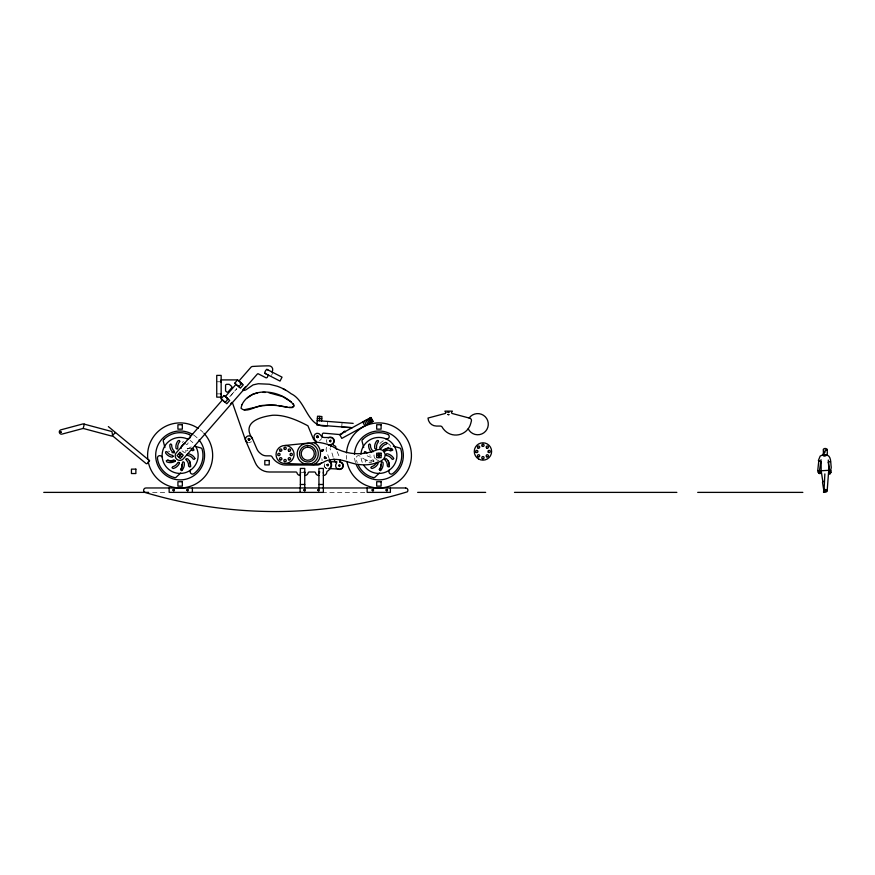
<?xml version="1.0" encoding="UTF-8"?>
<svg xmlns="http://www.w3.org/2000/svg" width="875" height="875" viewBox="0 0 875 875"><rect width="100%" height="100%" fill="white"/><g stroke="black" fill="none" stroke-linecap="round" stroke-linejoin="round"><path stroke-width="0.66" stroke-dasharray="4.38 3.28" d="M327.458 424.714L327.709 421.411M341.83 425.819L342.081 422.516M337.159 451.708C337.991 453.961 339.402 455.93 339.303 458.325M321.683 438.572L319.561 440.825M271.458 375.441L272.978 372.498M229.709 396.834L236.83 388.664L229.698 396.812M251.442 441.766L248.456 442.794M373.494 461.519L373.833 460.184L372.63 459.878A7.623 7.623 0 0 1 366.275 460.206L365.028 460.819L365.586 461.934A9.483 9.483 0 0 0 371.591 462.273M191.144 446.841L187.338 449.159L185.434 451.467A2.319 2.319 0 0 0 185.084 452.911M216.737 381.773L220.052 381.773M216.737 393.87L220.052 393.87M301.459 472.369L304.762 472.369M152.622 492.384L167.694 492.384M322.153 492.384L367.587 492.384M333.156 457.166C332.478 454.103 331.527 451.489 330.094 448.919A2.319 2.319 0 0 1 330.028 448.405M168.383 451.073L169.695 451.784M329.23 458.762L326.408 451.073A4.648 4.648 0 0 1 327.075 446.666M188.158 442.859L187.545 444.161A7.623 7.623 0 0 0 186.003 444.73M387.964 443.702A4.955 4.955 0 0 1 390.644 446.381M346.598 459.266A32.528 32.528 0 0 1 346.369 455.438M374.095 461.223A19.655 19.655 0 0 1 360.084 456.236A2.319 2.319 0 0 0 356.223 458.281A22.805 22.805 0 0 0 357.219 462.7M379.892 443.494A19.655 19.655 0 0 1 384.814 439.928M355.502 462.536A24.456 24.456 0 0 1 354.441 455.438M378.897 460.359A4.922 4.922 0 0 1 376.163 459.528M375.419 458.916A4.922 4.922 0 0 1 374.806 452.703M362.261 462.328A18.003 18.003 0 0 1 360.894 455.438M367.161 455.755A9.483 9.483 0 0 0 370.945 457.188L372.017 456.302L371.219 455.339A7.623 7.623 0 0 1 369.633 454.934M327.064 468.781A3.839 3.839 0 0 1 324.275 463.553M327.239 443.133A3.839 3.839 0 0 1 326.878 442.477M326.725 441.995A3.839 3.839 0 0 1 326.878 439.545M326.911 468.387A3.489 3.489 0 0 1 325.106 467.217M324.712 466.605A3.489 3.489 0 0 1 324.559 463.772M200.266 429.898A32.528 32.528 0 0 1 203.131 432.436M193.714 435.105A24.456 24.456 0 0 1 197.422 438.145M190.138 440.464A18.003 18.003 0 0 1 192.861 442.706M191.483 448.405A9.483 9.483 0 0 0 185.533 449.356L185.194 450.691L186.397 451.008A7.623 7.623 0 0 1 187.917 450.406M182.241 442.455A19.655 19.655 0 0 1 183.444 441.514M182.011 450.898A4.922 4.922 0 0 1 184.22 452.703M321.814 458.773A4.648 4.648 0 0 1 322.077 460.731"/><path stroke-width="1.31" d="M828.297 460.064L828.909 470.291L821.188 470.772L822.861 481.775M828.712 470.269L827.192 490.613L825.683 489.508L824.611 490.35C825.727 493.216 823.353 491.455 825.453 489.858L826.864 490.427L826.612 491.816L823.616 492.384L824.283 491.061M824.852 473.911L824.075 489.913L824.884 491.531M322.055 437.336L322.306 434.186A2.614 2.614 0 0 1 323.247 433.114L339.675 434.558L370.902 417.506L373.002 421.367L341.786 438.408L339.686 434.547C342.333 435.838 344.039 428.925 345.494 431.889M319.397 420.777L319.736 416.38M321.606 420.952L321.934 416.544L317.537 416.205L316.859 425.009L352.22 427.722M323.433 450.538C316.827 452.441 327.316 446.928 321.978 451.314M249.845 439.359C248.839 442.247 246.684 437.38 249.605 438.692C249.473 442.848 246.805 436.691 249.834 439.173M326.036 457.866C324.363 454.584 323.859 460.348 325.981 458.041M234.73 383.228L237.628 379.903L243.272 384.825L240.384 388.139L234.741 383.228L235.67 384.059M823.791 452.9L823.441 453.316C821.581 455.602 825.333 457.188 826.678 454.934M818.792 460.764L817.72 470.816L819.503 470.488L821.045 459.725M181.705 470.739L181.814 464.341M380.472 470.739L380.734 464.822M84.328 424.167A2.319 2.319 0 0 0 82.677 423.992L60.933 429.822A2.209 2.209 0 0 0 59.369 432.523A2.209 2.209 0 0 0 62.081 434.087L83.18 428.433L84.328 424.167L111.956 431.572L112.689 435.925L145.928 463.444A1.159 1.159 0 0 0 147.558 463.291L148.892 461.683A1.159 1.159 0 0 0 148.739 460.042M386.98 448.459L385.405 448.93M372.925 451.927L372.739 450.844A7.623 7.623 0 0 1 370.464 444.905L369.6 443.909L368.616 444.784A9.483 9.483 0 0 0 371.448 452.178M830.758 472.391L829.762 473.998L830.003 471.691C828.1 475.781 831.184 470.28 831.25 467.327C830.462 463.105 831.688 454.913 825.584 454.956L824.72 454.278M824.688 491.203L825.683 490.448L826.941 491.138M268.406 375.112L267.345 377.18A1.159 1.159 0 0 1 265.781 377.683L258.355 373.866A2.319 2.319 0 0 0 257.961 373.713A2.319 2.319 0 0 0 257.097 374.325L183.334 458.828A4.648 4.648 0 0 1 176.783 459.277A4.648 4.648 0 0 1 176.334 452.714L222.425 399.919L224.262 401.767L225.334 401.592M180.666 473.003L175.995 477.378A2.319 2.319 0 0 1 174.377 477.553A22.805 22.805 0 0 1 157.445 458.281A2.319 2.319 0 0 1 161.317 456.236A19.655 19.655 0 0 0 162.488 457.209M379.433 473.003L374.773 477.378A2.319 2.319 0 0 1 373.155 477.553M826.612 454.923L827.389 453.272L827.159 450.57L825.234 449.892L825.136 451.38C825.311 454.081 822.467 450.286 824.283 453.009M819.416 470.466L820.225 472.566L819.142 471.33L819.066 471.942L820.05 473.594L818.147 472.347M325.894 458.205L325.642 458.456M115.511 432.523L111.737 436.078L83.18 428.433M224.055 395.511L229.698 400.422L226.811 403.736L221.167 398.825L223.858 395.577L225.05 396.375M236.02 384.344L225.323 396.594L227.445 398.027L227.117 399.186M238.919 381.03L250.95 367.248A2.319 2.319 0 0 1 252.547 366.461A317.275 317.275 0 0 1 268.997 365.827A3.708 3.708 0 0 1 271.863 371.93M225.225 402.358L228.113 399.044M238.798 386.772L241.697 383.447M178.675 457.1L181.584 453.775M230.486 404.031L231.93 402.369M242.627 390.097L245.514 386.772M293.169 406.481L292.545 407.094M221.156 394.855L220.97 393.509M376.677 462.416L376.436 462.711A7.623 7.623 0 0 1 371.481 466.714L370.792 467.753L371.941 468.519A9.483 9.483 0 0 0 378.098 463.542L377.595 462.252M827.028 450.341C828.702 449.137 824.37 447.344 823.277 449.356L823.441 453.316M304.762 473.331L305.014 472.27L303.986 471.909M323.356 473.331L323.389 472.019M247.472 397.797L252.963 394.231L257.677 392.831M324.603 456.914L324.264 458.041M823.375 481.381L822.5 482.431L823.933 491.116M313.819 464.505C322.711 460.513 322.689 446.589 313.895 442.531M220.916 382.189L221.156 379.903L237.628 379.903M388.544 447.442L384.202 451.467A2.319 2.319 0 0 0 383.983 451.916M238.448 385.995L237.158 385.339M826.558 455.087L823.353 455.667M300.519 471.909L300.355 475.475A3.489 3.489 0 0 1 297.248 473.583L296.887 472.631A1.159 1.159 0 0 0 295.848 471.997L269.303 471.997A15.269 15.269 0 0 1 255.303 462.809L245.722 440.748A3.489 3.489 0 0 1 247.527 436.166A3.489 3.489 0 0 1 252.12 437.97L256.758 448.656A11.233 11.233 0 0 0 260.498 453.469A8.63 8.63 0 0 0 266.448 455.842L270.298 455.842A2.089 2.089 0 0 1 272.136 456.936A13.661 13.661 0 0 0 273.339 458.762A15.75 15.75 0 0 0 277.911 462.733A13.683 13.683 0 0 0 285.764 465.019L317.45 465.019A4.648 4.648 0 0 0 321.519 462.612M327.502 425.698C307.322 429.188 306.666 400.903 291.113 393.739A48.541 48.541 0 0 0 282.8 388.577M830.517 461.355L828.308 462.197M821.188 470.772L821.122 461.77M322.142 449.673L322.853 449.673M240.253 383.578L240.931 382.725L239.991 381.97M292.184 407.302L289.231 407.378M265.836 373.789C263.189 373.833 266.481 367.577 267.914 369.895M823.408 491.969L824.523 491.914M823.058 454.683L820.17 456.105L818.377 460.545L821.056 461.77M829.631 470.783L828.373 462.186M307.77 443.144L285.064 445.462A9.013 9.013 0 0 0 276.041 454.475A9.013 9.013 0 0 0 285.053 463.498L313.775 464.527L318.041 464.012A15.345 15.345 0 0 0 324.078 461.88A14.842 14.842 0 0 1 330.028 459.9C340.867 457.483 350.262 464.177 360.752 464.68A37.844 37.844 0 0 0 381.161 460.917L383.491 459.189A5.786 5.786 0 0 0 377.191 449.761A56.536 56.536 0 0 1 370.934 451.948A48.388 48.388 0 0 1 332.073 446.206A47.13 47.13 0 0 0 324.592 443.57L323.312 443.253A47.13 47.13 0 0 0 316.783 442.225L303.713 443.953A10.588 10.588 0 0 0 305.692 464.111L309.827 464.111A10.588 10.588 0 0 0 309.827 443.352L308.262 443.198M285.939 463.411L286.814 463.323A9.013 9.013 0 0 0 286.814 445.637L285.578 445.517M244.114 409.795L256.933 406.93A53.834 53.834 0 0 1 276.445 405.289M829.817 473.933L831.141 472.194L831.042 470.673M194.567 446.195L201.195 448.033A2.319 2.319 0 0 1 202.147 449.356A22.805 22.805 0 0 1 193.933 473.648A2.319 2.319 0 0 1 190.236 471.33A19.655 19.655 0 0 0 190.487 469.82M393.334 446.195L399.963 448.033A2.319 2.319 0 0 1 400.914 449.356A22.805 22.805 0 0 1 392.711 473.648A2.319 2.319 0 0 1 389.003 471.33A19.655 19.655 0 0 0 389.266 469.82M221.156 397.141L216.737 397.141L216.737 375.386L221.156 375.386L221.156 398.836M376.688 455.438L381.106 455.438M300.355 484.487L304.762 484.487M318.938 484.487L323.356 484.487M43.75 492.384L148.695 492.384M417.659 492.384L485.658 492.384M514.489 492.384L676.856 492.384M697.703 492.384L802.845 492.384M262.719 392.339L265.333 392.427M329.284 461.606L337.05 462M328.934 468.562L339.281 469.098A3.489 3.489 0 0 0 341.239 468.617M350.908 427.569L342.256 427.131L341.523 426.475M317.373 418.403L321.77 418.742M317.198 420.613L353.183 423.369M278.611 405.541L287.142 407.137M268.866 392.755L282.636 396.561L291.32 401.931M172.058 452.561L174.037 452.823A2.319 2.319 0 0 0 174.541 452.791M316.444 441.23L314.716 440.453A4.856 4.856 0 0 1 313.403 439.02L307.912 425.786C297.27 420.175 284.878 414.673 272.595 415.253C260.039 416.894 241.336 422.209 252.35 438.736M247.428 442.466L245.623 440.497L232.466 402.839M266.777 369.316L282.045 377.158L280.022 381.084L264.753 373.242M819.798 473.627L818.453 472.227M319.867 471.997L318.73 472.205L318.938 473.331M243.13 390.534L245.623 390.009L253.127 384.88L258.245 383.731L269.314 384.223L277.266 386.236A52.369 52.369 0 0 1 285.578 390.053M323.017 449.761L323.411 450.352M108.347 426.595L149.636 460.786M178.467 453.994L181.792 456.892M181.114 448.416L180.928 447.344A9.483 9.483 0 0 1 185.172 443.078M333.834 459.134L334.764 459.747L334.425 460.753A2.319 2.319 0 0 0 335.727 461.989A1.225 1.225 0 0 1 335.956 464.144L335.869 464.264A3.839 3.839 0 0 0 337.925 469.131A3.839 3.839 0 0 0 342.902 467.316A3.839 3.839 0 0 0 341.316 462.262L341.173 462.241A1.225 1.225 0 0 1 339.948 460.436A2.319 2.319 0 0 0 340.134 459.998M293.005 403.616L293.53 404.797M818.803 473.342L817.972 470.586M363.683 447.541L361.977 440.88A2.319 2.319 0 0 1 362.644 439.392M164.916 447.541L163.198 440.88A2.319 2.319 0 0 1 163.866 439.392M370.737 417.594L372.848 421.455L370.694 417.616M370.278 417.845L372.378 421.706M369.523 418.261L371.634 422.111M368.506 418.808L370.617 422.669M367.27 419.486L369.381 423.347M365.859 420.252L367.97 424.113M364.328 421.094L366.439 424.955M362.742 421.958L364.842 425.819M364.306 452.867L364.689 451.533L365.881 451.872A7.623 7.623 0 0 0 366.898 453.152M336.7 449.302L335.584 448.164L335.913 447.081A2.319 2.319 0 0 0 334.359 445.648A1.63 1.63 0 0 1 333.255 443.592M329.7 460.042L330.641 462.612A6.978 6.978 0 0 1 328.606 470.334L327.239 471.275A1.159 1.159 0 0 0 326.834 472.117A3.489 3.489 0 0 1 323.356 475.475M315.952 442.827L314.158 437.916A3.489 3.489 0 0 1 320.403 434.897L321.311 436.067A4.648 4.648 0 0 0 324.691 437.522L330.422 437.511A3.5 3.5 0 0 1 331.527 444.325L329.306 445.069A4.648 4.648 0 0 0 328.464 445.441M390.381 487.966L390.381 492.384L367.139 492.384L367.139 487.966M378.897 453.228L378.897 457.647M318.938 487.966L318.938 468.431L323.356 468.431L323.356 492.384L169.159 492.384L169.159 487.966M304.762 487.966L304.762 468.431L300.355 468.431L300.355 487.966M300.114 487.966L300.114 492.384M192.391 487.966L192.391 492.384M391.016 448.273A4.955 4.955 0 0 1 390.184 451.03M346.467 452.889A32.528 32.528 0 0 1 394.789 427.055A32.528 32.528 0 0 1 398.016 481.753A32.528 32.528 0 0 1 346.992 461.781M373.253 477.553A22.805 22.805 0 0 1 358.148 464.822M362.688 439.48A22.805 22.805 0 0 1 387.844 434.47M388.314 460.808A19.655 19.655 0 0 1 389.419 466.78M386.203 439.283A19.655 19.655 0 0 1 387.625 438.758A2.319 2.319 0 0 0 387.8 434.383M354.473 454.245A24.456 24.456 0 0 1 388.992 433.169A24.456 24.456 0 0 1 395.905 473.014A24.456 24.456 0 0 1 356.311 464.8M360.927 454.267A18.003 18.003 0 0 1 385.427 438.659A18.003 18.003 0 0 1 392.941 466.714A18.003 18.003 0 0 1 363.923 465.445M329.284 461.475A3.839 3.839 0 0 1 329.284 468.562M328.114 437.948A3.839 3.839 0 0 1 333.32 438.495A3.839 3.839 0 0 1 333.134 443.723M329.197 444.642A3.839 3.839 0 0 0 329.941 444.806A1.63 1.63 0 0 1 330.575 446.808M339.631 462.142A3.489 3.489 0 0 1 342.606 467.119M342.256 467.698A3.489 3.489 0 0 1 341.786 468.202M469.109 418.009A10.588 10.588 0 0 1 485.22 416.719A10.588 10.588 0 0 1 483.831 432.819A10.588 10.588 0 0 1 468.18 428.783M204.017 433.355A32.528 32.528 0 0 1 194.895 484.422A32.528 32.528 0 0 1 148.225 461.781M147.82 459.266A32.528 32.528 0 0 1 198.198 428.389M195.103 445.441A18.003 18.003 0 0 1 184.789 472.839A18.003 18.003 0 0 1 162.159 454.267A18.003 18.003 0 0 1 187.02 438.802M191.177 450.231A7.623 7.623 0 0 1 192.763 450.68L193.998 450.067L193.441 448.952A9.483 9.483 0 0 0 191.483 448.405M189.536 460.808A19.655 19.655 0 0 1 190.641 466.78M163.822 439.48A22.805 22.805 0 0 1 188.978 434.47M175.328 461.223A19.655 19.655 0 0 1 167.836 460.108M187.425 439.283A19.655 19.655 0 0 1 188.858 438.758A2.319 2.319 0 0 0 189.295 438.561M189.022 434.383A2.319 2.319 0 0 1 190.411 437.095M190.247 437.544A2.319 2.319 0 0 1 190.006 437.948M199.03 439.928A24.456 24.456 0 0 1 186.845 478.953A24.456 24.456 0 0 1 155.881 452.244A24.456 24.456 0 0 1 192.708 434.47M304.762 475.475A3.489 3.489 0 0 0 307.869 473.583L308.23 472.631A1.159 1.159 0 0 1 309.269 471.997L314.442 471.997A1.159 1.159 0 0 1 315.47 472.631L315.831 473.583A3.489 3.489 0 0 0 318.938 475.475M179.714 441.273L179.495 441.952A7.623 7.623 0 0 0 177.844 448.109L177.177 449.159L176.017 448.416A9.483 9.483 0 0 1 178.073 440.77L179.058 440.475L179.714 441.273M180.545 469.416L181.027 470.334L182.186 470.116A9.483 9.483 0 0 0 184.242 462.459L183.072 461.727L182.405 462.777A7.623 7.623 0 0 1 180.753 468.923L180.545 469.416M378.481 441.273L378.273 441.952A7.623 7.623 0 0 0 376.622 448.109L375.955 449.159L374.784 448.416A9.483 9.483 0 0 1 376.841 440.77L377.836 440.475L378.481 441.273M379.323 469.416L379.805 470.334L380.953 470.116A9.483 9.483 0 0 0 383.009 462.459L381.85 461.727L381.183 462.777A7.623 7.623 0 0 1 379.531 468.923L379.323 469.416M445.867 412.606L445.222 413.481L428.017 418.053A8.4 8.4 0 0 0 436.406 426.059L440.256 426.059A2.319 2.319 0 0 1 442.291 427.273A13.431 13.431 0 0 0 443.472 429.067A15.52 15.52 0 0 0 470.717 423.544L471.384 421.028A2.319 2.319 0 0 0 469.744 418.184L451.916 413.427L451.456 412.442L452.419 411.141L444.872 411.141L445.867 412.606M387.012 443.209L386.312 444.161A7.623 7.623 0 0 0 381.369 448.164L380.209 448.623L379.695 447.344A9.483 9.483 0 0 1 385.853 442.356L387.012 443.209M60.32 431.987L61.359 432.195L60.32 431.987M172.9 490C174.267 493.467 175.492 487.309 172.9 490M186.834 490C188.202 493.467 189.427 487.309 186.834 490M303.855 490C305.222 493.467 306.447 487.309 303.855 490M316.509 436.527C317.822 439.983 319.156 433.869 316.509 436.527M318.358 436.712C316.225 439.775 316.586 433.606 318.358 436.712M317.8 490C319.167 493.467 320.392 487.309 317.8 490M326.9 464.833C328.267 468.311 329.492 462.153 326.9 464.833M329.514 440.825C330.881 444.303 332.106 438.145 329.514 440.825M338.548 465.434C339.916 468.913 341.141 462.755 338.548 465.434M372.05 490C373.417 493.467 374.642 487.309 372.05 490M377.989 455.262C379.356 458.73 380.581 452.572 377.989 455.262M385.995 490.011C387.363 493.489 388.587 487.32 385.995 490.011M447.956 412.125L448.864 412.311L447.956 412.125M447.956 414.477L448.864 414.663L447.956 414.477M194.862 458.533L194.086 459.43L193.145 459.003A7.623 7.623 0 0 0 187.808 455.536L187.009 454.573L188.081 453.698A9.483 9.483 0 0 1 194.72 458.019L194.862 458.533M393.63 458.533L392.864 459.43L391.912 459.003A7.623 7.623 0 0 0 386.575 455.536L385.788 454.573L386.848 453.698A9.483 9.483 0 0 1 393.488 458.019L393.63 458.533M173.239 456.302L172.178 457.188A9.483 9.483 0 0 1 165.539 452.867L165.911 451.533L167.114 451.872A7.623 7.623 0 0 0 172.452 455.339L173.239 456.302M174.245 451.555L172.67 452.178A9.483 9.483 0 0 1 169.838 444.784L170.822 443.909L171.697 444.905A7.623 7.623 0 0 0 173.972 450.844L174.245 451.555M175.219 460.742L174.727 461.519A9.483 9.483 0 0 1 166.808 461.934L166.261 460.819L167.497 460.206A7.623 7.623 0 0 0 173.863 459.878L175.219 460.742M179.43 463.159L179.331 463.542A9.483 9.483 0 0 1 173.173 468.519L172.025 467.753L172.714 466.714A7.623 7.623 0 0 0 177.669 462.711L178.817 462.252L179.43 463.159M186.036 459.134L186.287 460.031A7.623 7.623 0 0 1 188.562 465.981L189.525 466.966L190.422 466.102A9.483 9.483 0 0 0 187.589 458.697L186.036 459.134M383.841 449.947L385.164 451.008A7.623 7.623 0 0 1 391.53 450.68L392.766 450.067L392.219 448.952A9.483 9.483 0 0 0 384.311 449.356L383.841 449.947M384.803 459.134L385.055 460.031A7.623 7.623 0 0 1 387.33 465.981L388.303 466.966L389.189 466.102A9.483 9.483 0 0 0 386.356 458.697L384.803 459.134M241.861 404.863L241.03 408.22C246.914 413.995 257.283 404.338 264.523 405.497A75.884 75.884 0 0 1 276.489 405.497L289.712 407.597L292.228 407.597L293.694 406.547A1.192 1.192 0 0 0 294.12 405.289C282.614 390.698 251.486 384.913 241.861 404.863M231.623 387.92L228.266 391.781A1.159 1.159 0 0 1 226.625 391.891L225.969 391.322A1.159 1.159 0 0 1 225.564 390.447L225.564 385.481A1.159 1.159 0 0 1 226.723 384.322L228.812 384.322A1.159 1.159 0 0 1 229.578 384.606L231.503 386.28A1.159 1.159 0 0 1 231.623 387.92M179.922 452.32L177.013 455.656L180.338 458.555L183.247 455.23L179.922 452.32M307.727 445.473L306.152 445.627A8.258 8.258 0 0 0 301.208 458.762A8.258 8.258 0 0 0 315.164 457.384A8.258 8.258 0 0 0 307.759 445.473M307.738 447.169L306.48 447.289A6.573 6.573 0 0 0 302.553 457.723A6.573 6.573 0 0 0 313.655 456.641A6.573 6.573 0 0 0 307.759 447.158M182.339 424.736L177.92 424.736L177.92 429.155L182.339 429.155L182.339 424.736M381.106 424.736L376.688 424.736L376.688 429.155L381.106 429.155L381.106 424.736M381.106 453.228L376.688 453.228L376.688 457.647L381.106 457.647L381.106 453.228M269.227 460.491L264.808 460.491L264.808 464.898L269.227 464.898L269.227 460.491M135.866 469.131L131.447 469.131L131.447 473.539L135.866 473.539L135.866 469.131M182.339 481.72L177.92 481.72L177.92 486.139L182.339 486.139L182.339 481.72M381.106 481.72L376.688 481.72L376.688 486.139L381.106 486.139L381.106 481.72M405.562 487.966L145.95 487.966A2.319 2.319 0 0 0 145.108 492.461A452.845 452.845 0 0 0 407.334 491.827A2.319 2.319 0 0 0 405.562 487.966M280.131 451.139A1.159 1.159 0 0 0 281.87 450.133A1.159 1.159 0 0 0 280.131 449.127A1.159 1.159 0 0 0 280.131 451.139M288.816 451.139A1.159 1.159 0 0 0 290.566 450.133A1.159 1.159 0 0 0 288.816 449.127A1.159 1.159 0 0 0 288.816 451.139M278.337 455.481A1.159 1.159 0 0 0 280.077 454.475A1.159 1.159 0 0 0 278.337 453.469A1.159 1.159 0 0 0 278.337 455.481M284.473 461.628A1.159 1.159 0 0 0 286.223 460.622A1.159 1.159 0 0 0 284.473 459.616A1.159 1.159 0 0 0 284.473 461.628M290.62 455.481A1.159 1.159 0 0 0 292.359 454.475A1.159 1.159 0 0 0 290.62 453.469A1.159 1.159 0 0 0 290.62 455.481M284.473 449.345A1.159 1.159 0 0 0 286.223 448.339A1.159 1.159 0 0 0 284.473 447.333A1.159 1.159 0 0 0 284.473 449.345M288.816 459.823A1.159 1.159 0 0 0 290.566 458.817A1.159 1.159 0 0 0 288.816 457.811A1.159 1.159 0 0 0 288.816 459.823M280.131 459.823A1.159 1.159 0 0 0 281.881 458.817A1.159 1.159 0 0 0 280.131 457.811A1.159 1.159 0 0 0 280.131 459.823M486.741 456.827A1.127 1.127 0 0 0 488.425 455.842A1.127 1.127 0 0 0 486.741 454.869A1.127 1.127 0 0 0 486.741 456.827M478.013 448.098A1.127 1.127 0 0 0 479.708 447.125A1.127 1.127 0 0 0 478.013 446.152A1.127 1.127 0 0 0 478.013 448.098M482.377 446.294A1.127 1.127 0 0 0 484.072 445.309A1.127 1.127 0 0 0 482.377 444.336A1.127 1.127 0 0 0 482.377 446.294M478.603 458.992A8.673 8.673 0 0 0 491.619 451.489A8.673 8.673 0 0 0 478.603 443.975A8.673 8.673 0 0 0 478.603 458.992M482.377 458.631A1.127 1.127 0 0 0 484.072 457.658A1.127 1.127 0 0 0 482.377 456.684A1.127 1.127 0 0 0 482.377 458.631M478.013 456.827A1.127 1.127 0 0 0 479.708 455.842A1.127 1.127 0 0 0 478.013 454.869A1.127 1.127 0 0 0 478.013 456.827M486.741 448.098A1.127 1.127 0 0 0 488.425 447.125A1.127 1.127 0 0 0 486.741 446.152A1.127 1.127 0 0 0 486.741 448.098M488.37 452.331A1.127 1.127 0 0 0 490.219 451.708A1.127 1.127 0 0 0 488.753 450.417A1.127 1.127 0 0 0 488.37 452.331M476.033 452.331A1.127 1.127 0 0 0 477.87 451.708A1.127 1.127 0 0 0 476.405 450.417A1.127 1.127 0 0 0 476.033 452.331"/></g></svg>
